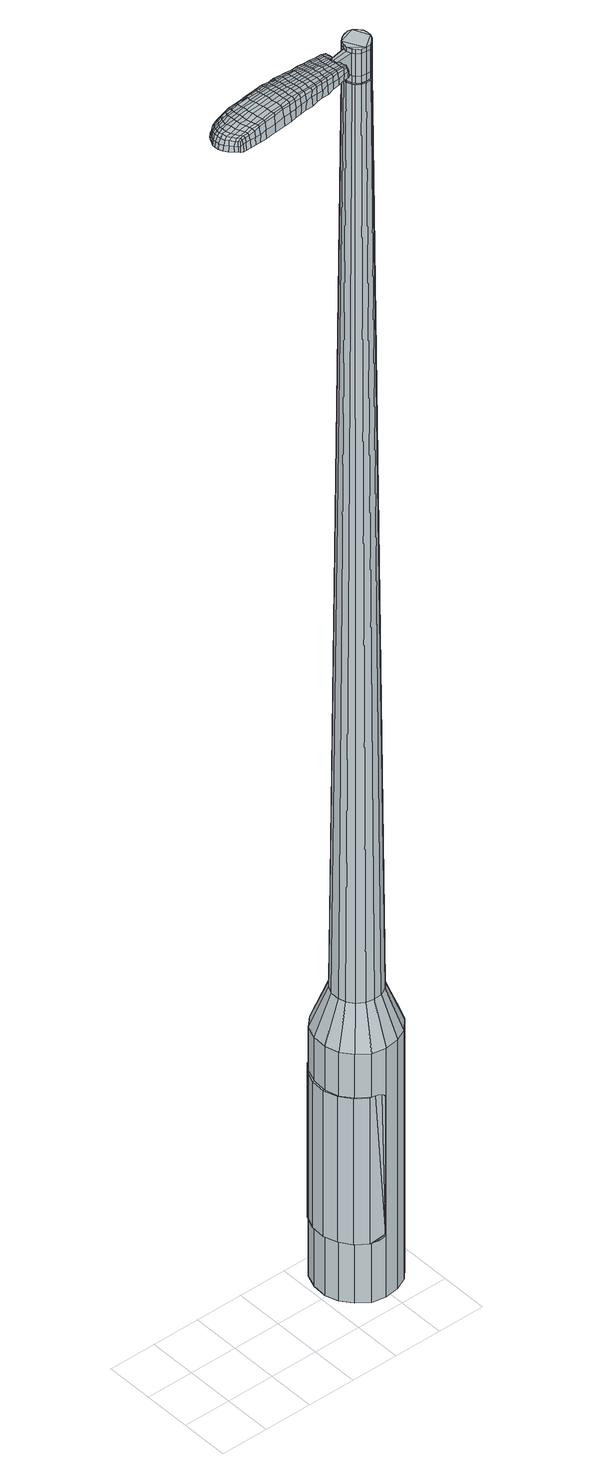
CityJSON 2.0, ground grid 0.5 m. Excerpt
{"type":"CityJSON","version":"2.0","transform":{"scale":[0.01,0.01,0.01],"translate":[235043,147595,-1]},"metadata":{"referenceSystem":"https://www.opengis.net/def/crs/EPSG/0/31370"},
"CityObjects":{
"object1":{"type":"GenericCityObject","attributes":{"cluster":341,"mean_distance_to_centroid":0.298,"new_centroid_x":235044.99,"new_centroid_y":147595.59,"mean_distance_to_camera":22.39,"H1":8.85,"H2":8.08,"Z_final":114.88,"cluster2":-1,"proj_x":235043.93,"proj_y":147586.52,"id_line":38496,"bearing_l":276.65,"distance":9.14,"orientation":"right","G_obj":186.65},"geometry":[{"type":"MultiSurface","lod":"2","boundaries":[[[0,1,2,3]],[[1,4,5,2]],[[4,6,7,5]],[[6,8,9,7]],[[8,10,11,9]],[[10,12,13,11]],[[12,14,15,13]],[[14,16,17,15]],[[16,18,19,17]],[[18,20,21,19]],[[20,22,23,21]],[[22,24,25,23]],[[24,26,27,25]],[[26,28,29,27]],[[28,30,31,29]],[[30,32,33,31]],[[32,34,35,33]],[[34,0,3,35]],[[36,37,38,39]],[[38,40,41,42]],[[41,43,42]],[[42,44,45,46]],[[45,47,46]],[[46,48,49,50]],[[49,51,50]],[[42,46,50,38]],[[50,52,39,38]],[[53,36,39]],[[2,5,7,35]],[[7,9,11,15]],[[11,13,15]],[[15,17,19,23]],[[19,21,23]],[[23,25,27,31]],[[27,29,31]],[[15,23,31,7]],[[31,33,35,7]],[[3,2,35]],[[1,0,54,55]],[[0,34,56,54]],[[34,32,57,56]],[[32,30,58,57]],[[30,28,59,58]],[[28,26,60,59]],[[26,24,61,60]],[[24,22,62,61]],[[22,20,63,62]],[[20,18,64,63]],[[18,16,65,64]],[[16,14,66,65]],[[14,12,67,66]],[[12,10,68,67]],[[10,8,69,68]],[[8,6,70,69]],[[6,4,71,70]],[[4,1,55,71]],[[55,54,72,73]],[[54,56,74,72]],[[56,57,75,74]],[[57,58,76,75]],[[58,59,77,76]],[[59,60,78,77]],[[60,61,79,78]],[[61,62,80,79]],[[62,63,81,80]],[[63,64,82,81]],[[64,65,83,82]],[[65,66,84,83]],[[66,67,85,84]],[[67,68,86,85]],[[68,69,87,86]],[[69,70,88,87]],[[70,71,89,88]],[[71,55,73,89]],[[90,91,92,73]],[[93,94,91,90]],[[95,96,94,93]],[[97,98,96,95]],[[99,100,98,97]],[[101,102,100,99]],[[103,104,102,101]],[[105,106,104,103]],[[107,108,106,105]],[[82,109,108,107]],[[110,111,109,82]],[[84,112,111,110]],[[113,114,112,84]],[[115,116,114,113]],[[87,117,116,115]],[[88,118,117,87]],[[119,120,118,88]],[[73,92,120,119]],[[121,122,123,124]],[[125,121,124,126]],[[127,125,126,128]],[[129,127,128,130]],[[131,129,130,132]],[[133,131,132,134]],[[135,133,134,136]],[[137,135,136,138]],[[139,137,138,140]],[[141,139,140,142]],[[143,141,142,144]],[[145,143,144,146]],[[147,145,146,148]],[[149,147,148,150]],[[151,149,150,152]],[[153,151,152,154]],[[72,90,73]],[[72,74,93,90]],[[74,75,95,93]],[[75,76,97,95]],[[76,77,99,97]],[[77,78,101,99]],[[78,79,103,101]],[[79,80,105,103]],[[80,81,107,105]],[[81,82,107]],[[83,110,82]],[[83,84,110]],[[85,113,84]],[[85,86,115,113]],[[86,87,115]],[[89,119,88]],[[89,73,119]],[[155,92,91]],[[156,120,92]],[[156,118,120]],[[157,116,117]],[[157,158,114,116]],[[158,112,114]],[[159,111,112]],[[159,109,111]],[[160,108,109]],[[160,161,106,108]],[[161,162,104,106]],[[162,163,102,104]],[[163,164,100,102]],[[164,165,98,100]],[[165,166,96,98]],[[166,167,94,96]],[[167,155,91,94]],[[39,52,153,168]],[[92,155,169,154]],[[53,39,168,122]],[[155,167,123,169]],[[36,53,122,121]],[[167,166,124,123]],[[37,36,121,125]],[[166,165,126,124]],[[38,37,125,127]],[[165,164,128,126]],[[40,38,127,129]],[[164,163,130,128]],[[41,40,129,131]],[[163,162,132,130]],[[43,41,131,133]],[[162,161,134,132]],[[42,43,133,135]],[[161,160,136,134]],[[44,42,135,137]],[[160,109,138,136]],[[45,44,137,139]],[[109,159,140,138]],[[47,45,139,141]],[[159,112,142,140]],[[46,47,141,143]],[[112,158,144,142]],[[48,46,143,145]],[[158,157,146,144]],[[49,48,145,147]],[[157,117,148,146]],[[51,49,147,149]],[[117,118,150,148]],[[50,51,149,151]],[[118,156,152,150]],[[52,50,151,153]],[[156,92,154,152]],[[153,154,170,171]],[[154,169,172,170]],[[169,123,173,172]],[[123,122,174,173]],[[122,168,175,174]],[[168,153,171,175]],[[176,177,178,179]],[[180,176,179,181]],[[176,180,182,183]],[[177,176,183,184]],[[185,186,187,188]],[[189,185,188,190]],[[185,189,191,192]],[[186,185,192,193]],[[194,195,196,197]],[[198,194,197,199]],[[194,198,200,201]],[[195,194,201,202]],[[203,204,205,206]],[[207,203,206,208]],[[203,207,209,210]],[[204,203,210,211]],[[212,213,214,215]],[[216,212,215,217]],[[212,216,218,219]],[[213,212,219,220]],[[221,222,223,224]],[[225,221,224,226]],[[221,225,227,228]],[[222,221,228,229]],[[230,231,232,233]],[[222,230,233,223]],[[230,222,229,234]],[[231,230,234,235]],[[236,237,238,239]],[[231,236,239,232]],[[236,231,235,240]],[[237,236,240,241]],[[242,180,181,243]],[[237,242,243,238]],[[242,237,241,244]],[[180,242,244,182]],[[245,246,247,248]],[[249,245,248,250]],[[245,249,251,252]],[[246,245,252,253]],[[254,255,256,257]],[[246,254,257,247]],[[254,246,253,258]],[[255,254,258,259]],[[260,261,262,263]],[[255,260,263,256]],[[260,255,259,264]],[[261,260,264,265]],[[266,267,268,269]],[[261,266,269,262]],[[266,261,265,270]],[[267,266,270,271]],[[272,177,184,273]],[[267,272,273,268]],[[272,267,271,274]],[[177,272,274,178]],[[275,276,277,278]],[[279,275,278,280]],[[275,279,281,282]],[[276,275,282,283]],[[284,285,286,287]],[[276,284,287,277]],[[284,276,283,288]],[[285,284,288,289]],[[290,291,292,293]],[[285,290,293,286]],[[290,285,289,294]],[[291,290,294,295]],[[296,189,190,297]],[[291,296,297,292]],[[296,291,295,298]],[[189,296,298,191]],[[299,300,301,302]],[[303,299,302,304]],[[299,303,305,306]],[[300,299,306,307]],[[308,309,310,311]],[[300,308,311,301]],[[308,300,307,312]],[[309,308,312,313]],[[314,315,316,317]],[[309,314,317,310]],[[314,309,313,318]],[[315,314,318,319]],[[320,321,322,323]],[[315,320,323,316]],[[320,315,319,324]],[[321,320,324,325]],[[326,186,193,327]],[[321,326,327,322]],[[326,321,325,328]],[[186,326,328,187]],[[329,215,214,330]],[[331,329,330,332]],[[329,331,333,334]],[[215,329,334,217]],[[335,331,332,336]],[[337,335,336,338]],[[335,337,339,340]],[[331,335,340,333]],[[341,337,338,342]],[[343,341,342,344]],[[341,343,345,346]],[[337,341,346,339]],[[347,343,344,348]],[[349,347,348,350]],[[347,349,351,352]],[[343,347,352,345]],[[353,349,350,354]],[[204,353,354,205]],[[353,204,211,355]],[[349,353,355,351]],[[356,357,202,201]],[[358,356,201,200]],[[356,358,359,360]],[[357,356,360,361]],[[362,363,361,360]],[[364,362,360,359]],[[362,364,365,366]],[[363,362,366,367]],[[368,369,367,366]],[[370,368,366,365]],[[368,370,371,372]],[[369,368,372,373]],[[374,375,373,372]],[[376,374,372,371]],[[374,376,209,207]],[[375,374,207,208]],[[377,378,379,380]],[[279,377,380,281]],[[377,279,280,381]],[[378,377,381,382]],[[383,198,199,384]],[[378,383,384,379]],[[383,378,382,385]],[[198,383,385,200]],[[386,387,388,389]],[[225,386,389,227]],[[386,225,226,390]],[[387,386,390,391]],[[392,393,394,395]],[[387,392,395,388]],[[392,387,391,396]],[[393,392,396,397]],[[398,195,202,399]],[[393,398,399,394]],[[398,393,397,400]],[[195,398,400,196]],[[401,402,403,404]],[[183,401,404,184]],[[401,183,182,405]],[[402,401,405,406]],[[407,408,409,410]],[[402,407,410,403]],[[407,402,406,411]],[[408,407,411,412]],[[413,206,205,414]],[[408,413,414,409]],[[413,408,412,415]],[[206,413,415,208]],[[416,417,418,419]],[[188,416,419,190]],[[416,188,187,420]],[[417,416,420,421]],[[422,210,209,423]],[[417,422,423,418]],[[422,417,421,424]],[[210,422,424,211]],[[425,426,427,428]],[[303,425,428,305]],[[425,303,304,429]],[[426,425,429,430]],[[431,216,217,432]],[[426,431,432,427]],[[431,426,430,433]],[[216,431,433,218]],[[434,435,436,437]],[[249,434,437,251]],[[434,249,250,438]],[[435,434,438,439]],[[440,441,442,443]],[[435,440,443,436]],[[440,435,439,444]],[[441,440,444,445]],[[446,213,220,447]],[[441,446,447,442]],[[446,441,445,448]],[[213,446,448,214]],[[449,450,439,438]],[[248,449,438,250]],[[449,248,247,451]],[[450,449,451,452]],[[453,454,445,444]],[[450,453,444,439]],[[453,450,452,455]],[[454,453,455,456]],[[457,330,214,448]],[[454,457,448,445]],[[457,454,456,458]],[[330,457,458,332]],[[459,460,461,462]],[[306,459,462,307]],[[459,306,305,428]],[[460,459,428,427]],[[463,334,333,464]],[[460,463,464,461]],[[463,460,427,432]],[[334,463,432,217]],[[465,466,452,451]],[[257,465,451,247]],[[465,257,256,467]],[[466,465,467,468]],[[469,470,456,455]],[[466,469,455,452]],[[469,466,468,471]],[[470,469,471,472]],[[473,336,332,458]],[[470,473,458,456]],[[473,470,472,474]],[[336,473,474,338]],[[475,476,477,478]],[[312,475,478,313]],[[475,312,307,462]],[[476,475,462,461]],[[479,340,339,480]],[[476,479,480,477]],[[479,476,461,464]],[[340,479,464,333]],[[481,482,468,467]],[[263,481,467,256]],[[481,263,262,483]],[[482,481,483,484]],[[485,486,472,471]],[[482,485,471,468]],[[485,482,484,487]],[[486,485,487,488]],[[489,342,338,474]],[[486,489,474,472]],[[489,486,488,490]],[[342,489,490,344]],[[491,492,493,494]],[[318,491,494,319]],[[491,318,313,478]],[[492,491,478,477]],[[495,346,345,496]],[[492,495,496,493]],[[495,492,477,480]],[[346,495,480,339]],[[497,498,484,483]],[[269,497,483,262]],[[497,269,268,499]],[[498,497,499,500]],[[501,502,488,487]],[[498,501,487,484]],[[501,498,500,503]],[[502,501,503,504]],[[505,348,344,490]],[[502,505,490,488]],[[505,502,504,506]],[[348,505,506,350]],[[507,508,509,510]],[[324,507,510,325]],[[507,324,319,494]],[[508,507,494,493]],[[511,352,351,512]],[[508,511,512,509]],[[511,508,493,496]],[[352,511,496,345]],[[513,514,500,499]],[[273,513,499,268]],[[513,273,184,404]],[[514,513,404,403]],[[515,516,504,503]],[[514,515,503,500]],[[515,514,403,410]],[[516,515,410,409]],[[517,354,350,506]],[[516,517,506,504]],[[517,516,409,414]],[[354,517,414,205]],[[518,519,421,420]],[[328,518,420,187]],[[518,328,325,510]],[[519,518,510,509]],[[520,355,211,424]],[[519,520,424,421]],[[520,519,509,512]],[[355,520,512,351]],[[521,522,382,381]],[[278,521,381,280]],[[521,278,277,523]],[[522,521,523,524]],[[525,358,200,385]],[[522,525,385,382]],[[525,522,524,526]],[[358,525,526,359]],[[527,528,529,530]],[[228,527,530,229]],[[527,228,227,389]],[[528,527,389,388]],[[531,532,533,534]],[[528,531,534,529]],[[531,528,388,395]],[[532,531,395,394]],[[535,357,361,536]],[[532,535,536,533]],[[535,532,394,399]],[[357,535,399,202]],[[537,538,524,523]],[[287,537,523,277]],[[537,287,286,539]],[[538,537,539,540]],[[541,364,359,526]],[[538,541,526,524]],[[541,538,540,542]],[[364,541,542,365]],[[543,544,545,546]],[[234,543,546,235]],[[543,234,229,530]],[[544,543,530,529]],[[547,548,549,550]],[[544,547,550,545]],[[547,544,529,534]],[[548,547,534,533]],[[551,363,367,552]],[[548,551,552,549]],[[551,548,533,536]],[[363,551,536,361]],[[553,554,540,539]],[[293,553,539,286]],[[553,293,292,555]],[[554,553,555,556]],[[557,370,365,542]],[[554,557,542,540]],[[557,554,556,558]],[[370,557,558,371]],[[559,560,561,562]],[[240,559,562,241]],[[559,240,235,546]],[[560,559,546,545]],[[563,564,565,566]],[[560,563,566,561]],[[563,560,545,550]],[[564,563,550,549]],[[567,369,373,568]],[[564,567,568,565]],[[567,564,549,552]],[[369,567,552,367]],[[569,570,556,555]],[[297,569,555,292]],[[569,297,190,419]],[[570,569,419,418]],[[571,376,371,558]],[[570,571,558,556]],[[571,570,418,423]],[[376,571,423,209]],[[572,573,406,405]],[[244,572,405,182]],[[572,244,241,562]],[[573,572,562,561]],[[574,575,412,411]],[[573,574,411,406]],[[574,573,561,566]],[[575,574,566,565]],[[576,375,208,415]],[[575,576,415,412]],[[576,575,565,568]],[[375,576,568,373]],[[577,578,579,580]],[[580,579,581,582]],[[583,581,579,584]],[[584,579,578,585]],[[586,587,588,589]],[[589,588,590,591]],[[592,590,588,593]],[[593,588,587,594]],[[595,596,597,598]],[[598,597,599,600]],[[601,599,597,602]],[[602,597,596,603]],[[604,605,606,607]],[[607,606,608,609]],[[610,608,606,611]],[[611,606,605,612]],[[613,614,615,616]],[[616,615,617,618]],[[619,617,615,620]],[[620,615,614,621]],[[622,623,624,625]],[[625,624,626,627]],[[628,626,624,629]],[[629,624,623,630]],[[631,632,633,634]],[[634,633,623,622]],[[630,623,633,635]],[[635,633,632,636]],[[637,638,639,640]],[[640,639,632,631]],[[636,632,639,641]],[[641,639,638,642]],[[582,581,643,644]],[[644,643,638,637]],[[642,638,643,645]],[[645,643,581,583]],[[646,647,648,649]],[[649,648,650,651]],[[652,650,648,653]],[[653,648,647,654]],[[655,656,657,658]],[[658,657,647,646]],[[654,647,657,659]],[[659,657,656,660]],[[661,662,663,664]],[[664,663,656,655]],[[660,656,663,665]],[[665,663,662,666]],[[667,668,669,670]],[[670,669,662,661]],[[666,662,669,671]],[[671,669,668,672]],[[585,578,673,674]],[[674,673,668,667]],[[672,668,673,675]],[[675,673,578,577]],[[676,677,678,679]],[[679,678,680,681]],[[682,680,678,683]],[[683,678,677,684]],[[685,686,687,688]],[[688,687,677,676]],[[684,677,687,689]],[[689,687,686,690]],[[691,692,693,694]],[[694,693,686,685]],[[690,686,693,695]],[[695,693,692,696]],[[591,590,697,698]],[[698,697,692,691]],[[696,692,697,699]],[[699,697,590,592]],[[700,701,702,703]],[[703,702,704,705]],[[706,704,702,707]],[[707,702,701,708]],[[709,710,711,712]],[[712,711,701,700]],[[708,701,711,713]],[[713,711,710,714]],[[715,716,717,718]],[[718,717,710,709]],[[714,710,717,719]],[[719,717,716,720]],[[721,722,723,724]],[[724,723,716,715]],[[720,716,723,725]],[[725,723,722,726]],[[594,587,727,728]],[[728,727,722,721]],[[726,722,727,729]],[[729,727,587,586]],[[613,616,730,731]],[[731,730,732,733]],[[734,732,730,174]],[[174,730,616,618]],[[733,732,735,736]],[[736,735,737,738]],[[739,737,735,740]],[[740,735,732,734]],[[738,737,741,742]],[[742,741,743,744]],[[745,743,741,746]],[[746,741,737,739]],[[744,743,747,748]],[[748,747,749,750]],[[751,749,747,752]],[[752,747,743,745]],[[750,749,753,754]],[[754,753,605,604]],[[612,605,753,755]],[[755,753,749,751]],[[603,756,757,602]],[[602,757,758,601]],[[759,758,757,760]],[[760,757,756,761]],[[761,762,763,760]],[[760,763,764,759]],[[765,764,763,766]],[[766,763,762,767]],[[767,768,769,766]],[[766,769,770,765]],[[771,770,769,772]],[[772,769,768,773]],[[773,774,775,772]],[[772,775,776,771]],[[610,776,775,608]],[[608,775,774,609]],[[777,778,779,780]],[[780,779,680,682]],[[681,680,779,781]],[[781,779,778,782]],[[600,599,783,784]],[[784,783,778,777]],[[782,778,783,785]],[[785,783,599,601]],[[786,787,788,789]],[[789,788,626,628]],[[627,626,788,790]],[[790,788,787,791]],[[792,793,794,795]],[[795,794,787,786]],[[791,787,794,796]],[[796,794,793,797]],[[603,596,798,799]],[[799,798,793,792]],[[797,793,798,800]],[[800,798,596,595]],[[801,802,803,804]],[[804,803,584,585]],[[583,584,803,805]],[[805,803,802,806]],[[807,808,809,810]],[[810,809,802,801]],[[806,802,809,811]],[[811,809,808,812]],[[604,607,813,814]],[[814,813,808,807]],[[812,808,813,815]],[[815,813,607,609]],[[816,817,818,819]],[[819,818,589,591]],[[586,589,818,820]],[[820,818,817,821]],[[610,611,822,823]],[[823,822,817,816]],[[821,817,822,824]],[[824,822,611,612]],[[825,826,704,827]],[[827,704,706]],[[705,704,826,828]],[[618,617,829,830]],[[830,829,826,825]],[[828,826,829,831]],[[831,829,617,619]],[[832,833,650,834]],[[834,650,652]],[[651,650,835]],[[835,650,833,836]],[[837,838,839,840]],[[840,839,833,832]],[[836,833,839,841]],[[841,839,838,842]],[[621,614,843,844]],[[844,843,838,837]],[[842,838,843,845]],[[845,843,614,613]],[[836,846,835]],[[835,846,649,651]],[[646,649,846,847]],[[847,846,848]],[[842,849,850,841]],[[841,850,846,836]],[[848,846,850,851]],[[851,850,849,852]],[[613,731,853,845]],[[845,853,849,842]],[[852,849,853,854]],[[854,853,731,733]],[[855,856,857,858]],[[858,857,707,708]],[[706,707,857,827]],[[827,857,856,825]],[[734,174,859,860]],[[860,859,856,855]],[[825,856,859,830]],[[830,859,174,618]],[[848,861,847]],[[847,861,658,646]],[[655,658,861,862]],[[862,861,863]],[[852,864,865,851]],[[851,865,861,848]],[[863,861,865,866]],[[866,865,864,867]],[[733,736,868,854]],[[854,868,864,852]],[[867,864,868,869]],[[869,868,736,738]],[[870,871,872,873]],[[873,872,713,714]],[[708,713,872,858]],[[858,872,871,855]],[[739,740,874,875]],[[875,874,871,870]],[[855,871,874,860]],[[860,874,740,734]],[[863,876,877,862]],[[862,877,664,655]],[[661,664,877,878]],[[878,877,876,879]],[[867,880,881,866]],[[866,881,876,863]],[[879,876,881,882]],[[882,881,880,883]],[[738,742,884,869]],[[869,884,880,867]],[[883,880,884,885]],[[885,884,742,744]],[[886,887,888,889]],[[889,888,719,720]],[[714,719,888,873]],[[873,888,887,870]],[[745,746,890,891]],[[891,890,887,886]],[[870,887,890,875]],[[875,890,746,739]],[[879,892,893,878]],[[878,893,670,661]],[[667,670,893,894]],[[894,893,892,895]],[[883,896,897,882]],[[882,897,892,879]],[[895,892,897,898]],[[898,897,896,899]],[[744,748,900,885]],[[885,900,896,883]],[[899,896,900,901]],[[901,900,748,750]],[[902,903,904,905]],[[905,904,725,726]],[[720,725,904,889]],[[889,904,903,886]],[[751,752,906,907]],[[907,906,903,902]],[[886,903,906,891]],[[891,906,752,745]],[[895,908,909,894]],[[894,909,674,667]],[[585,674,909,804]],[[804,909,908,801]],[[899,910,911,898]],[[898,911,908,895]],[[801,908,911,810]],[[810,911,910,807]],[[750,754,912,901]],[[901,912,910,899]],[[807,910,912,814]],[[814,912,754,604]],[[821,913,914,820]],[[820,914,729,586]],[[726,729,914,905]],[[905,914,913,902]],[[612,755,915,824]],[[824,915,913,821]],[[902,913,915,907]],[[907,915,755,751]],[[782,916,917,781]],[[781,917,679,681]],[[676,679,917,918]],[[918,917,916,919]],[[601,758,920,785]],[[785,920,916,782]],[[919,916,920,921]],[[921,920,758,759]],[[922,923,924,925]],[[925,924,629,630]],[[628,629,924,789]],[[789,924,923,786]],[[926,927,928,929]],[[929,928,923,922]],[[786,923,928,795]],[[795,928,927,792]],[[761,756,930,931]],[[931,930,927,926]],[[792,927,930,799]],[[799,930,756,603]],[[919,932,933,918]],[[918,933,688,676]],[[685,688,933,934]],[[934,933,932,935]],[[759,764,936,921]],[[921,936,932,919]],[[935,932,936,937]],[[937,936,764,765]],[[938,939,940,941]],[[941,940,635,636]],[[630,635,940,925]],[[925,940,939,922]],[[942,943,944,945]],[[945,944,939,938]],[[922,939,944,929]],[[929,944,943,926]],[[767,762,946,947]],[[947,946,943,942]],[[926,943,946,931]],[[931,946,762,761]],[[935,948,949,934]],[[934,949,694,685]],[[691,694,949,950]],[[950,949,948,951]],[[765,770,952,937]],[[937,952,948,935]],[[951,948,952,953]],[[953,952,770,771]],[[954,955,956,957]],[[957,956,641,642]],[[636,641,956,941]],[[941,956,955,938]],[[958,959,960,961]],[[961,960,955,954]],[[938,955,960,945]],[[945,960,959,942]],[[773,768,962,963]],[[963,962,959,958]],[[942,959,962,947]],[[947,962,768,767]],[[951,964,965,950]],[[950,965,698,691]],[[591,698,965,819]],[[819,965,964,816]],[[771,776,966,953]],[[953,966,964,951]],[[816,964,966,823]],[[823,966,776,610]],[[806,967,968,805]],[[805,968,645,583]],[[642,645,968,957]],[[957,968,967,954]],[[812,969,970,811]],[[811,970,967,806]],[[954,967,970,961]],[[961,970,969,958]],[[609,774,971,815]],[[815,971,969,812]],[[958,969,971,963]],[[963,971,774,773]],[[577,580,179,178]],[[580,582,181,179]],[[592,593,192,191]],[[593,594,193,192]],[[595,598,197,196]],[[598,600,199,197]],[[619,620,219,218]],[[620,621,220,219]],[[622,625,224,223]],[[625,627,226,224]],[[631,634,233,232]],[[634,622,223,233]],[[637,640,239,238]],[[640,631,232,239]],[[582,644,243,181]],[[644,637,238,243]],[[652,653,252,251]],[[653,654,253,252]],[[654,659,258,253]],[[659,660,259,258]],[[660,665,264,259]],[[665,666,265,264]],[[666,671,270,265]],[[671,672,271,270]],[[672,675,274,271]],[[675,577,178,274]],[[682,683,282,281]],[[683,684,283,282]],[[684,689,288,283]],[[689,690,289,288]],[[690,695,294,289]],[[695,696,295,294]],[[696,699,298,295]],[[699,592,191,298]],[[700,703,302,301]],[[703,705,304,302]],[[709,712,311,310]],[[712,700,301,311]],[[715,718,317,316]],[[718,709,310,317]],[[721,724,323,322]],[[724,715,316,323]],[[594,728,327,193]],[[728,721,322,327]],[[777,780,380,379]],[[780,682,281,380]],[[600,784,384,199]],[[784,777,379,384]],[[627,790,390,226]],[[790,791,391,390]],[[791,796,396,391]],[[796,797,397,396]],[[797,800,400,397]],[[800,595,196,400]],[[705,429,304]],[[705,828,430,429]],[[828,831,433,430]],[[831,619,218,433]],[[832,834,437,436]],[[834,652,251,437]],[[837,840,443,442]],[[840,832,436,443]],[[621,844,447,220]],[[844,837,442,447]],[[972,973,974,975]],[[976,977,975,974]],[[978,979,980,981]],[[982,983,984,985]],[[973,986,987,974]],[[988,976,974,987]],[[989,978,981,990]],[[991,992,983,982]],[[986,993,994,987]],[[994,995,988,987]],[[996,989,990,997]],[[998,992,991,999]],[[993,1000,1001,994]],[[1001,1002,995,994]],[[1003,996,997,1004]],[[1005,998,999,1006]],[[1007,1008,1009,1010]],[[1011,1012,1008,1007]],[[1011,1013,1014,1012]],[[1013,1015,1016,1014]],[[1017,1018,1019,1020]],[[1021,1022,1018,1017]],[[1023,1024,1022,1021]],[[1025,1026,1024,1023]],[[1020,1009,1008,1017]],[[1017,1008,1012,1021]],[[1012,1014,1023,1021]],[[1014,1016,1025,1023]],[[981,980,977,976]],[[990,981,976,988]],[[995,997,990,988]],[[1002,1004,997,995]],[[982,985,979,978]],[[991,982,978,989]],[[999,991,989,996]],[[1006,999,996,1003]],[[983,1007,1010,984]],[[992,1011,1007,983]],[[1013,1011,992,998]],[[1015,1013,998,1005]],[[1027,1028,1029,1030]],[[1029,1031,1032,1033]],[[1029,1033,1034,1035]],[[1029,1035,1030]],[[1036,1027,1030,1037]],[[1038,1037,1030,1039]],[[1040,1039,1030]],[[1041,1029,1028,1042]],[[1043,1041,1042,1044]],[[1045,1043,1044,1046]],[[1047,1045,1046,1048]],[[1049,1047,1048,1050]],[[1050,1051,1052,1053]],[[1050,1053,1054,1055]],[[1050,1055,1056,1057]],[[1056,1058,1059,1060]],[[1056,1060,1061,1062]],[[1056,1062,1057]],[[1050,1057,1049]],[[1063,1064,1028,1027]],[[1065,1066,1031,1029]],[[1067,1068,1040,1030]],[[1064,1069,1042,1028]],[[1070,1065,1029,1041]],[[1069,1071,1044,1042]],[[1072,1070,1041,1043]],[[1071,1073,1046,1044]],[[1074,1072,1043,1045]],[[1073,1075,1048,1046]],[[1076,1074,1045,1047]],[[1075,1077,1050,1048]],[[1078,1076,1047,1049]],[[1077,1079,1051,1050]],[[1080,1081,1058,1056]],[[1082,1078,1049,1057]],[[1052,1051,1079,1083]],[[1053,1052,1083,1084]],[[1054,1053,1084,1085]],[[1055,1054,1085,1086]],[[1056,1055,1086,1080]],[[1087,1063,1027,1036]],[[1088,1087,1036,1037]],[[1089,1088,1037,1038]],[[1090,1089,1038,1039]],[[1068,1090,1039,1040]],[[1032,1031,1066,1091]],[[1059,1058,1081,1092]],[[1033,1032,1091,1093]],[[1034,1033,1093,1094]],[[1035,1034,1094,1095]],[[1030,1035,1095,1067]],[[1060,1059,1092,1096]],[[1061,1060,1096,1097]],[[1062,1061,1097,1098]],[[1057,1062,1098,1082]]]}]}
},
"vertices":[
[156,52,384],[157,67,384],[157,67,96],[156,52,96],[162,81,384],[162,81,96],[172,91,384],[172,91,96],[186,98,384],[186,98,96],[200,100,384],[200,100,96],[215,96,384],[215,96,96],[227,88,384],[227,88,96],[236,76,384],[236,76,96],[240,62,384],[240,62,96],[239,48,384],[239,48,96],[233,34,384],[233,34,96],[223,23,384],[223,23,96],[210,17,384],[210,17,96],[195,15,384],[195,15,96],[181,18,384],[181,18,96],[169,27,384],[169,27,96],[160,38,384],[160,38,96],[188,48,1524],[192,45,1524],[197,44,1524],[184,56,1524],[202,44,1524],[206,47,1524],[211,54,1524],[209,50,1524],[211,59,1524],[210,63,1524],[203,70,1524],[207,67,1524],[199,71,1524],[194,70,1524],[186,65,1524],[190,68,1524],[185,60,1524],[186,51,1524],[173,54,429],[173,63,429],[175,46,429],[180,39,429],[188,34,429],[196,32,429],[205,33,429],[213,37,429],[219,44,429],[222,52,429],[223,60,429],[220,69,429],[215,76,429],[208,80,429],[199,82,429],[191,81,429],[183,78,429],[177,71,429],[184,56,1483],[185,60,1483],[186,51,1483],[188,48,1483],[192,45,1483],[197,44,1483],[202,44,1483],[206,47,1483],[209,50,1483],[211,54,1483],[211,59,1483],[210,63,1483],[207,67,1483],[203,70,1483],[199,71,1483],[194,70,1483],[190,68,1483],[186,65,1483],[185,56,1483],[185,56,1485],[185,60,1485],[186,52,1483],[186,52,1485],[189,48,1483],[189,48,1485],[193,46,1483],[193,46,1485],[197,45,1483],[197,45,1485],[201,45,1483],[201,45,1485],[205,47,1483],[205,47,1485],[208,50,1483],[208,50,1485],[210,54,1483],[210,54,1485],[211,59,1485],[209,63,1483],[209,63,1485],[207,67,1485],[203,69,1483],[203,69,1485],[198,70,1483],[198,70,1485],[194,70,1485],[190,68,1485],[187,64,1483],[187,64,1485],[188,48,1519],[186,51,1519],[186,51,1493],[188,48,1493],[192,45,1519],[192,45,1493],[197,44,1519],[197,44,1493],[202,44,1519],[202,44,1493],[206,47,1519],[206,47,1493],[209,50,1519],[209,50,1493],[211,54,1519],[211,54,1493],[211,59,1519],[211,59,1493],[210,63,1519],[210,63,1493],[207,67,1519],[207,67,1493],[203,70,1519],[203,70,1493],[199,71,1519],[199,71,1493],[194,70,1519],[194,70,1493],[190,68,1519],[190,68,1493],[186,65,1519],[186,65,1493],[185,60,1519],[185,60,1493],[184,56,1485],[186,65,1485],[199,71,1485],[203,70,1485],[210,63,1485],[211,54,1485],[209,50,1485],[206,47,1485],[202,44,1485],[197,44,1485],[192,45,1485],[188,48,1485],[186,51,1485],[184,56,1519],[184,56,1493],[165,57,1513],[165,57,1518],[166,54,1513],[166,50,1513],[166,50,1518],[166,54,1518],[90,64,1519],[97,65,1518],[96,66,1509],[88,66,1510],[81,64,1519],[80,65,1510],[83,62,1526],[91,63,1525],[98,64,1525],[94,26,1519],[101,27,1518],[102,29,1525],[95,28,1525],[86,25,1519],[86,27,1526],[85,23,1510],[93,24,1510],[100,26,1509],[19,35,1519],[19,39,1519],[18,39,1513],[18,35,1513],[21,31,1519],[20,31,1513],[22,31,1524],[21,35,1524],[21,39,1524],[93,44,1530],[100,45,1529],[100,48,1529],[93,47,1530],[84,43,1531],[83,46,1531],[84,39,1530],[93,40,1530],[101,41,1529],[173,53,1512],[173,56,1512],[172,56,1517],[172,53,1517],[173,50,1512],[172,50,1517],[173,50,1506],[172,53,1506],[172,56,1506],[31,56,1519],[35,57,1519],[33,58,1512],[30,57,1512],[29,55,1518],[28,57,1512],[30,55,1522],[32,55,1523],[35,56,1524],[39,58,1519],[45,59,1519],[43,60,1512],[38,59,1512],[40,57,1524],[45,58,1525],[51,60,1519],[58,61,1519],[57,63,1511],[49,62,1511],[51,59,1526],[59,60,1526],[70,63,1519],[68,64,1510],[71,61,1526],[164,69,1513],[156,68,1513],[157,67,1518],[164,68,1517],[169,69,1512],[168,68,1516],[168,70,1506],[163,70,1507],[155,69,1507],[149,68,1514],[141,68,1515],[142,66,1520],[150,67,1519],[147,69,1507],[140,69,1507],[134,67,1515],[126,67,1516],[127,65,1522],[135,66,1521],[132,68,1508],[125,68,1508],[119,66,1517],[112,66,1517],[113,65,1524],[120,65,1523],[117,68,1508],[110,67,1509],[104,65,1518],[105,64,1524],[103,67,1509],[35,21,1519],[38,21,1519],[38,22,1524],[35,22,1523],[32,21,1518],[33,22,1522],[31,20,1512],[34,19,1512],[37,19,1512],[43,21,1519],[49,21,1519],[49,22,1525],[43,22,1524],[42,19,1512],[48,19,1512],[55,21,1519],[62,22,1519],[63,24,1526],[55,23,1526],[54,20,1511],[61,20,1511],[74,23,1519],[75,25,1526],[73,22,1510],[167,39,1513],[160,37,1513],[159,36,1507],[166,38,1507],[173,40,1512],[172,39,1506],[172,41,1516],[168,40,1517],[160,39,1518],[152,36,1514],[145,35,1515],[144,33,1507],[151,35,1507],[153,37,1519],[145,36,1520],[137,33,1515],[130,32,1516],[129,31,1508],[136,32,1508],[138,35,1521],[131,34,1522],[123,31,1517],[116,30,1517],[114,28,1509],[122,29,1508],[124,32,1523],[116,31,1524],[108,28,1518],[107,27,1509],[109,30,1524],[166,53,1519],[166,55,1519],[159,52,1520],[159,54,1520],[159,49,1520],[167,50,1519],[152,51,1522],[151,54,1522],[144,50,1523],[144,53,1523],[145,47,1523],[152,48,1521],[137,49,1524],[137,52,1524],[130,48,1525],[129,51,1525],[130,45,1525],[137,46,1524],[122,47,1526],[122,50,1526],[115,46,1527],[114,49,1527],[115,43,1527],[123,44,1526],[107,46,1528],[107,49,1528],[108,42,1528],[24,36,1527],[23,39,1527],[25,32,1526],[30,32,1527],[28,36,1528],[28,40,1528],[35,37,1529],[34,41,1529],[36,33,1528],[43,34,1530],[42,38,1530],[42,41,1530],[49,38,1531],[49,42,1531],[50,34,1530],[59,36,1531],[58,40,1531],[58,43,1531],[71,41,1531],[71,45,1531],[72,37,1531],[30,22,1518],[27,24,1519],[27,23,1513],[29,21,1513],[31,23,1523],[29,24,1523],[24,27,1519],[23,27,1513],[25,28,1524],[27,54,1518],[25,52,1518],[26,52,1523],[28,54,1523],[26,55,1513],[24,53,1513],[23,49,1519],[21,46,1519],[22,46,1524],[24,49,1523],[22,50,1513],[20,46,1513],[19,42,1519],[21,43,1524],[18,42,1513],[92,62,1528],[92,60,1528],[99,60,1528],[99,62,1527],[83,61,1528],[83,59,1529],[92,57,1529],[92,54,1530],[99,54,1529],[99,57,1528],[83,56,1529],[83,53,1530],[92,50,1530],[99,51,1529],[83,49,1531],[95,29,1528],[95,32,1529],[86,30,1529],[86,28,1528],[102,30,1527],[102,33,1528],[94,36,1529],[85,34,1530],[101,37,1528],[174,41,1512],[174,43,1512],[173,44,1517],[173,42,1517],[174,40,1506],[173,42,1506],[174,47,1512],[172,47,1517],[173,46,1506],[171,68,1512],[172,66,1512],[171,67,1506],[170,69,1506],[170,67,1517],[170,66,1517],[172,64,1512],[172,61,1512],[171,62,1506],[171,64,1506],[171,63,1517],[171,61,1517],[172,59,1512],[172,59,1506],[171,58,1517],[165,67,1519],[165,65,1519],[157,66,1520],[158,64,1520],[165,63,1519],[166,60,1519],[158,62,1520],[158,60,1520],[166,58,1519],[158,57,1520],[168,41,1519],[167,43,1519],[160,42,1520],[160,40,1520],[167,46,1519],[160,45,1520],[150,66,1521],[150,64,1521],[143,65,1522],[143,63,1522],[150,62,1521],[151,59,1521],[143,61,1522],[143,58,1523],[151,56,1522],[144,55,1523],[153,39,1521],[153,41,1521],[145,40,1522],[146,38,1522],[152,44,1521],[145,43,1522],[135,65,1523],[135,63,1523],[128,64,1524],[128,62,1524],[136,60,1523],[136,57,1524],[128,60,1525],[129,57,1525],[136,55,1524],[129,54,1525],[138,36,1523],[138,38,1523],[131,37,1524],[131,35,1524],[138,42,1524],[130,41,1525],[120,64,1525],[121,62,1525],[113,63,1526],[113,61,1526],[121,59,1526],[121,56,1526],[114,59,1527],[114,56,1527],[122,53,1526],[114,52,1527],[124,34,1525],[123,36,1525],[116,35,1526],[116,33,1526],[123,40,1526],[116,39,1527],[106,63,1527],[106,61,1527],[106,58,1527],[107,55,1528],[107,52,1528],[109,32,1527],[109,34,1527],[108,38,1528],[34,23,1525],[31,25,1525],[37,23,1526],[35,25,1526],[28,28,1526],[32,28,1527],[31,54,1525],[29,52,1525],[33,53,1526],[34,55,1525],[27,50,1525],[25,46,1526],[29,47,1527],[31,50,1526],[24,43,1526],[28,44,1527],[42,23,1526],[41,25,1527],[48,24,1527],[47,26,1528],[38,29,1528],[45,29,1529],[39,56,1526],[38,54,1527],[44,55,1528],[45,57,1527],[36,51,1527],[35,48,1528],[42,49,1529],[43,52,1528],[34,44,1528],[42,45,1530],[55,24,1528],[53,26,1529],[63,25,1528],[62,27,1529],[52,30,1529],[60,31,1530],[51,58,1528],[50,56,1528],[59,57,1529],[59,58,1528],[50,53,1529],[49,50,1530],[58,50,1530],[58,54,1530],[49,46,1530],[58,47,1531],[75,26,1529],[74,29,1529],[73,33,1530],[71,60,1528],[71,58,1529],[70,55,1530],[70,52,1530],[70,48,1531],[96,64,1509],[97,63,1518],[90,62,1518],[89,64,1509],[82,62,1519],[80,63,1510],[83,60,1525],[91,61,1525],[98,62,1525],[102,31,1525],[101,29,1518],[94,28,1518],[95,30,1525],[85,27,1519],[86,28,1525],[84,25,1510],[93,26,1509],[100,28,1509],[20,39,1513],[21,39,1519],[21,36,1519],[21,35,1513],[23,32,1519],[22,32,1513],[24,32,1524],[23,36,1524],[23,39,1524],[99,48,1528],[100,45,1528],[93,44,1529],[92,47,1529],[84,43,1529],[83,46,1529],[84,39,1529],[93,40,1529],[100,41,1528],[170,56,1516],[170,56,1512],[171,53,1512],[170,53,1516],[171,50,1512],[170,50,1516],[170,50,1506],[170,53,1506],[170,56,1506],[34,56,1512],[35,55,1519],[32,54,1518],[31,56,1512],[30,54,1518],[29,55,1512],[31,53,1522],[33,53,1523],[36,54,1523],[44,59,1512],[45,57,1519],[40,56,1519],[38,57,1512],[40,55,1524],[46,56,1525],[57,61,1511],[59,59,1519],[51,58,1519],[50,60,1511],[52,57,1525],[60,58,1526],[70,61,1519],[69,62,1510],[71,59,1526],[157,65,1518],[156,66,1513],[164,67,1513],[164,66,1517],[169,67,1512],[168,66,1515],[168,68,1506],[163,68,1506],[155,67,1507],[142,64,1520],[141,66,1514],[149,66,1514],[149,65,1519],[148,67,1507],[140,67,1507],[127,64,1522],[126,65,1516],[134,65,1515],[135,64,1521],[132,66,1508],[125,66,1508],[113,63,1523],[112,64,1517],[119,64,1516],[120,63,1522],[118,66,1508],[110,65,1508],[104,63,1517],[105,62,1524],[103,65,1509],[38,24,1523],[38,23,1519],[35,23,1518],[35,24,1523],[33,23,1518],[33,24,1522],[32,22,1512],[34,21,1512],[37,21,1512],[49,24,1525],[49,23,1519],[43,23,1519],[43,24,1524],[42,21,1512],[48,21,1512],[63,25,1526],[62,24,1519],[54,23,1519],[55,25,1525],[53,22,1511],[61,22,1511],[74,25,1519],[74,27,1526],[73,24,1510],[158,38,1507],[159,39,1513],[167,41,1513],[166,39,1506],[172,42,1512],[171,41,1506],[171,42,1515],[167,42,1517],[160,40,1518],[143,35,1507],[144,37,1514],[152,38,1514],[151,37,1507],[152,39,1519],[145,38,1520],[129,33,1508],[130,34,1516],[137,35,1515],[136,34,1508],[138,37,1521],[130,36,1522],[114,30,1508],[115,32,1517],[122,33,1516],[121,31,1508],[123,34,1522],[116,33,1523],[108,30,1517],[107,29,1509],[109,32,1524],[165,53,1518],[165,55,1518],[158,52,1519],[158,54,1519],[159,49,1519],[151,51,1520],[151,53,1520],[144,50,1521],[143,53,1521],[144,47,1521],[151,48,1520],[136,49,1523],[136,52,1523],[129,48,1524],[129,51,1524],[129,45,1524],[137,46,1523],[122,47,1525],[121,50,1525],[114,46,1526],[114,49,1526],[115,43,1526],[122,44,1525],[107,46,1527],[107,49,1527],[107,42,1527],[25,39,1526],[25,36,1526],[26,33,1525],[30,33,1526],[29,36,1526],[29,40,1526],[35,40,1528],[35,37,1528],[36,33,1527],[43,34,1528],[42,38,1529],[42,41,1529],[49,42,1530],[50,39,1530],[50,35,1529],[59,36,1530],[58,40,1530],[58,43,1530],[71,45,1530],[71,41,1530],[72,38,1530],[28,24,1513],[29,25,1518],[31,23,1518],[30,22,1512],[32,24,1523],[30,26,1523],[26,28,1519],[25,28,1513],[27,29,1523],[28,51,1523],[27,51,1518],[28,53,1518],[30,52,1523],[28,54,1512],[26,52,1512],[24,45,1523],[23,45,1519],[25,48,1519],[26,48,1523],[24,49,1513],[22,46,1513],[22,42,1519],[23,42,1524],[21,42,1513],[98,60,1527],[91,59,1527],[91,60,1527],[98,61,1526],[83,59,1527],[83,58,1528],[99,54,1528],[92,53,1528],[91,56,1528],[99,57,1527],[83,55,1528],[83,52,1529],[92,50,1529],[99,51,1528],[83,49,1529],[86,31,1528],[94,32,1527],[95,31,1527],[86,29,1527],[102,32,1526],[101,33,1527],[94,36,1528],[85,35,1528],[101,37,1527],[171,44,1516],[172,43,1512],[171,43,1516],[171,42,1506],[171,46,1512],[171,47,1516],[171,46,1506],[168,67,1506],[169,66,1512],[169,67,1506],[169,66,1516],[168,65,1516],[169,61,1506],[170,61,1512],[170,64,1512],[169,64,1506],[169,63,1516],[169,61,1516],[170,58,1512],[169,59,1506],[169,58,1516],[164,65,1518],[157,65,1519],[157,64,1519],[165,60,1518],[164,63,1518],[157,62,1519],[158,59,1519],[165,58,1518],[158,57,1519],[160,42,1519],[167,43,1518],[167,42,1518],[160,41,1519],[166,46,1518],[159,45,1519],[150,64,1520],[142,64,1521],[142,63,1521],[150,59,1520],[150,61,1520],[142,61,1521],[143,58,1521],[150,56,1520],[143,55,1521],[145,40,1521],[152,41,1520],[152,40,1520],[145,39,1521],[152,44,1520],[144,43,1521],[135,62,1522],[135,63,1522],[127,63,1523],[127,62,1523],[135,57,1522],[135,60,1522],[128,59,1523],[128,57,1524],[136,55,1523],[128,54,1524],[130,38,1523],[137,39,1522],[138,37,1522],[130,36,1523],[137,42,1522],[130,41,1523],[120,61,1524],[120,62,1524],[113,62,1525],[113,61,1525],[121,56,1525],[120,59,1524],[113,58,1525],[113,55,1526],[121,53,1525],[114,52,1526],[116,35,1525],[123,36,1524],[123,35,1524],[116,34,1525],[122,40,1524],[115,39,1525],[106,60,1526],[106,61,1526],[106,55,1527],[106,57,1526],[106,52,1527],[108,34,1526],[109,33,1526],[108,38,1526],[32,26,1524],[34,24,1524],[38,25,1525],[36,26,1525],[29,29,1525],[33,29,1525],[33,52,1525],[30,51,1524],[32,52,1524],[35,53,1525],[30,46,1526],[26,46,1525],[28,49,1524],[32,49,1525],[25,43,1525],[29,43,1526],[41,26,1526],[43,25,1526],[49,25,1526],[47,26,1527],[39,29,1526],[45,30,1527],[45,54,1527],[39,53,1526],[40,54,1526],[46,55,1526],[43,48,1528],[36,47,1527],[37,50,1526],[44,51,1527],[35,44,1527],[42,45,1528],[54,27,1527],[55,26,1527],[63,26,1527],[62,28,1528],[52,31,1528],[60,32,1529],[59,56,1528],[51,55,1527],[52,56,1527],[60,57,1527],[58,50,1529],[49,49,1529],[50,52,1528],[58,53,1528],[49,46,1529],[58,47,1530],[74,29,1528],[74,28,1528],[73,33,1529],[71,57,1528],[71,58,1528],[70,51,1529],[71,54,1529],[70,48,1530],[168,68,1508],[169,61,1508],[137,58,1509],[136,66,1509],[115,57,1510],[114,65,1510],[76,53,1512],[75,62,1512],[92,64,1511],[94,55,1511],[58,51,1513],[44,49,1514],[43,58,1514],[57,60,1513],[170,54,1508],[137,51,1509],[116,48,1510],[77,44,1512],[95,46,1511],[59,41,1513],[45,40,1514],[171,48,1508],[138,43,1509],[117,40,1510],[78,34,1512],[96,36,1511],[47,31,1514],[60,32,1513],[171,41,1508],[139,35,1509],[118,31,1510],[79,25,1512],[97,27,1511],[48,22,1514],[61,23,1513],[31,47,1514],[27,45,1514],[26,52,1514],[30,55,1514],[32,38,1514],[27,38,1514],[33,30,1514],[28,31,1514],[34,22,1514],[29,24,1514],[22,42,1515],[20,38,1515],[19,39,1515],[22,46,1515],[23,37,1515],[20,37,1515],[23,33,1515],[20,36,1515],[24,29,1515],[20,35,1515],[184,17,334],[179,18,334],[179,18,165],[193,14,171],[184,17,165],[187,16,165],[190,15,166],[192,15,167],[193,14,169],[187,16,334],[190,15,333],[192,15,332],[193,14,331],[193,14,328],[167,26,165],[167,26,334],[159,38,165],[159,38,334],[154,52,165],[154,52,334],[155,67,165],[155,67,334],[161,81,165],[161,81,334],[164,84,334],[166,87,334],[168,89,333],[170,91,332],[170,92,331],[171,92,328],[164,84,165],[171,92,171],[170,92,169],[170,91,167],[168,89,166],[166,87,165],[184,19,334],[180,20,334],[180,20,165],[184,19,165],[194,17,171],[194,17,328],[169,28,334],[169,28,165],[161,39,334],[161,39,165],[157,53,334],[157,53,165],[158,67,334],[158,67,165],[163,80,334],[163,80,165],[166,82,334],[173,90,328],[173,90,171],[166,82,165],[168,85,334],[170,87,333],[172,89,332],[172,90,331],[188,19,334],[190,18,333],[192,17,332],[194,17,331],[188,19,165],[172,90,169],[190,18,166],[192,17,167],[194,17,169],[172,89,167],[170,87,166],[168,85,165]
]}
